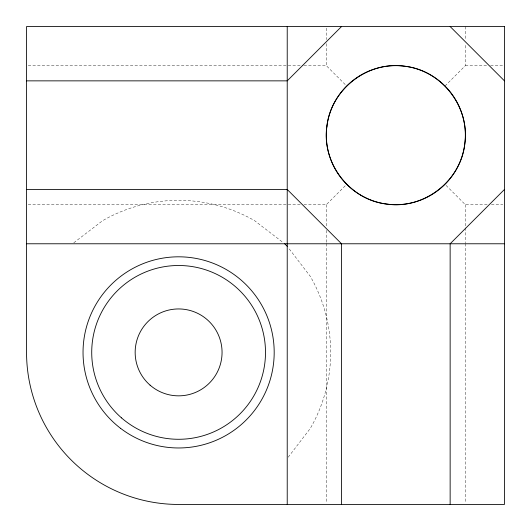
<?xml version="1.0" encoding="UTF-8"?>
<svg xmlns="http://www.w3.org/2000/svg" width="531" height="531" viewBox="0 0 531 531"><rect width="100%" height="100%" fill="white"/><g stroke="black" fill="none" stroke-linecap="round" stroke-linejoin="round"><path stroke-width="0.4" stroke-dasharray="2.65 1.99" d="M288.227 457.184L310.296 428.417A152.058 152.058 0 0 0 310.296 276.359L288.227 247.599M303.964 204.674L326.326 204.674L345.595 185.405M444.991 86.009L465.348 65.652L465.348 43.655M73.816 242.773L102.583 220.704A152.058 152.058 0 0 1 254.641 220.704L283.401 242.773M28.209 65.652L287.404 65.652M288.233 65.652L303.135 65.652M303.964 65.652L326.326 65.652L346.683 86.009M465.348 65.652L487.345 65.652M490.604 65.652L502.824 65.652M28.209 204.674L287.404 204.674M288.233 204.674L300.652 204.674M446.08 185.405L465.348 204.674L487.345 204.674M491.414 204.674L502.824 204.674M465.348 26.55L465.348 40.396M465.348 204.674L465.348 227.036M465.348 227.865L465.348 242.767M465.348 243.596L465.348 502.791M326.326 28.176L326.326 39.586M326.326 43.655L326.326 65.652M326.326 204.674L326.326 227.036M326.326 230.348L326.326 242.767M326.326 243.596L326.326 502.791"/><path stroke-width="0.8" d="M341.533 26.55L287.225 80.858L26.55 80.858M504.45 189.467L450.142 243.775L450.142 504.45M26.55 189.467L287.225 189.467L341.533 243.775L341.533 504.45M26.55 243.775L504.45 243.775M284.709 243.775L287.225 246.291M450.142 26.55L504.45 80.858M287.225 26.55L287.225 504.45M326.917 126.093C321.295 162.825 349.823 200.008 386.76 204.083C423.499 209.705 460.682 181.177 464.751 144.24C470.38 107.501 441.852 70.318 404.907 66.249C368.175 60.62 330.992 89.148 326.917 126.093M504.45 26.55L26.55 26.55L26.55 352.392A152.058 152.058 0 0 0 178.608 504.45L504.45 504.45L504.45 26.55M361.08 195.362A69.515 69.515 0 0 0 465.348 135.166A69.515 69.515 0 0 0 361.08 74.964A69.515 69.515 0 0 0 361.08 195.362M150.061 385.141A43.442 43.442 0 0 0 221.248 360.741A43.442 43.442 0 0 0 164.524 311.292A43.442 43.442 0 0 0 150.061 385.141M120.583 428.338A95.58 95.58 0 0 0 273.399 364.671A95.58 95.58 0 0 0 141.85 264.166A95.58 95.58 0 0 0 120.583 428.338M121.513 417.89A86.892 86.892 0 0 0 263.88 369.091A86.892 86.892 0 0 0 150.439 270.193A86.892 86.892 0 0 0 121.513 417.89"/></g></svg>
